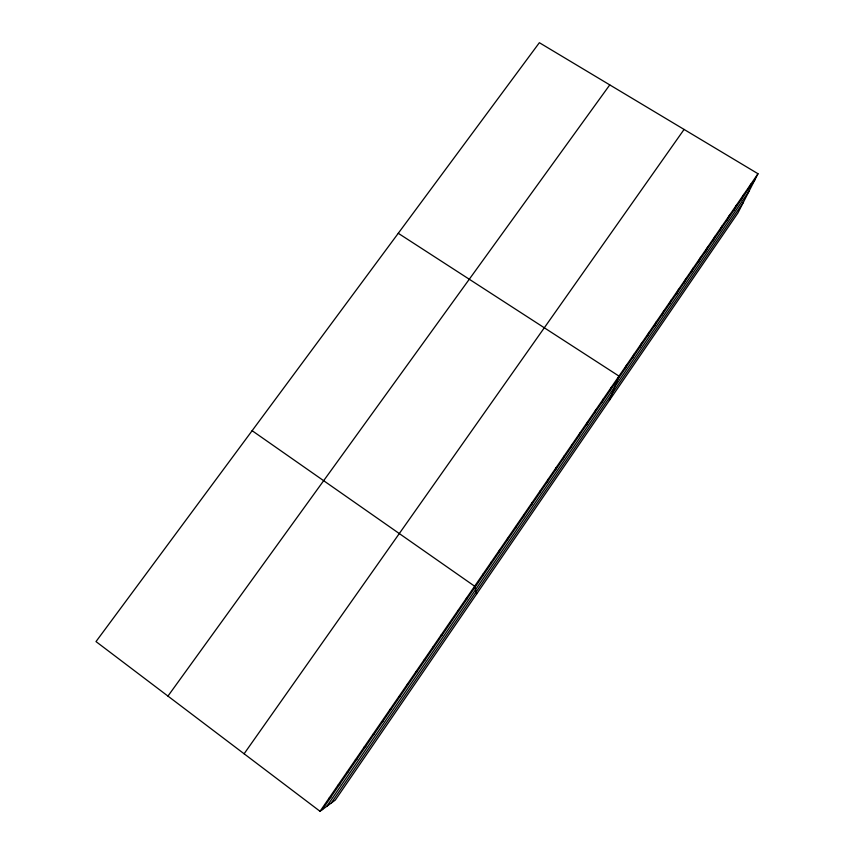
<?xml version="1.0" encoding="UTF-8"?>
<svg xmlns="http://www.w3.org/2000/svg" width="854" height="854" viewBox="0 0 854 854"><rect width="100%" height="100%" fill="white"/><g stroke="black" fill="none" stroke-linecap="round" stroke-linejoin="round"><path stroke-width="1.28" d="M499.387 551.78L499.387 550.211M507.468 540.006L507.575 538.298M515.528 528.274L515.731 526.427M523.555 516.595L523.854 514.599M531.551 504.949L531.946 502.814M539.514 493.345L540.006 491.082M547.446 481.795L548.044 479.393M555.356 470.276L556.039 467.746M563.234 458.811L564.014 456.143M571.08 447.379L571.956 444.571M578.905 435.999L579.866 433.053M586.698 424.651L587.744 421.588M594.459 413.347L595.601 410.155M602.187 402.085L603.426 398.754M609.895 390.865L611.218 387.406M609.361 400.441L618.99 376.102L398.263 233.291M625.043 368.811L626.548 365.106M632.483 357.975L634.074 354.154M639.892 347.183L641.567 343.233M647.279 336.423L649.04 332.355M654.644 325.705L656.491 321.52M661.978 315.019L663.91 310.717M669.29 304.376L671.297 299.957M676.571 293.776L678.663 289.228M683.83 283.197L686.008 278.543M691.067 272.672L693.32 267.9M698.273 262.167L700.611 257.289M705.457 251.716L707.87 246.71M712.62 241.287L715.108 236.174M719.751 230.9L722.324 225.68M726.861 220.556L729.508 215.219M733.949 210.233L736.671 204.789M741.005 199.953L743.802 194.402M748.04 189.716L750.922 184.048M758 173.736L737.888 213.03L335.28 800.102L320.036 811.3L96 641.589L539.365 42.7L758 173.736L320.036 811.3M331.213 803.091L743.29 202.473M322.289 809.645L755.053 179.5M326.804 806.336L749.118 191.082M244.105 753.783L684.086 129.434M167.95 696.095L609.767 84.898M328.918 798.373L331.053 796.889M337.757 785.499L339.785 784.175M346.564 772.678L348.475 771.525M355.339 759.911L357.132 758.907M364.082 747.186L365.758 746.353M372.782 734.515L374.351 733.842M381.46 721.897L382.912 721.374M390.097 709.322L391.442 708.959M398.701 696.8L399.939 696.586M407.262 684.321L408.393 684.267M415.802 671.895L416.827 671.991M424.31 659.512L425.228 659.768M432.775 647.183L433.586 647.588M252.122 430.694L474.653 586.228L476.639 593.968M441.219 634.896L441.924 635.451M449.62 622.662L450.229 623.356M458 610.471L458.502 611.315M466.337 598.323L466.732 599.316M482.926 574.176L483.118 575.457M491.178 562.167L491.263 563.597"/></g></svg>
